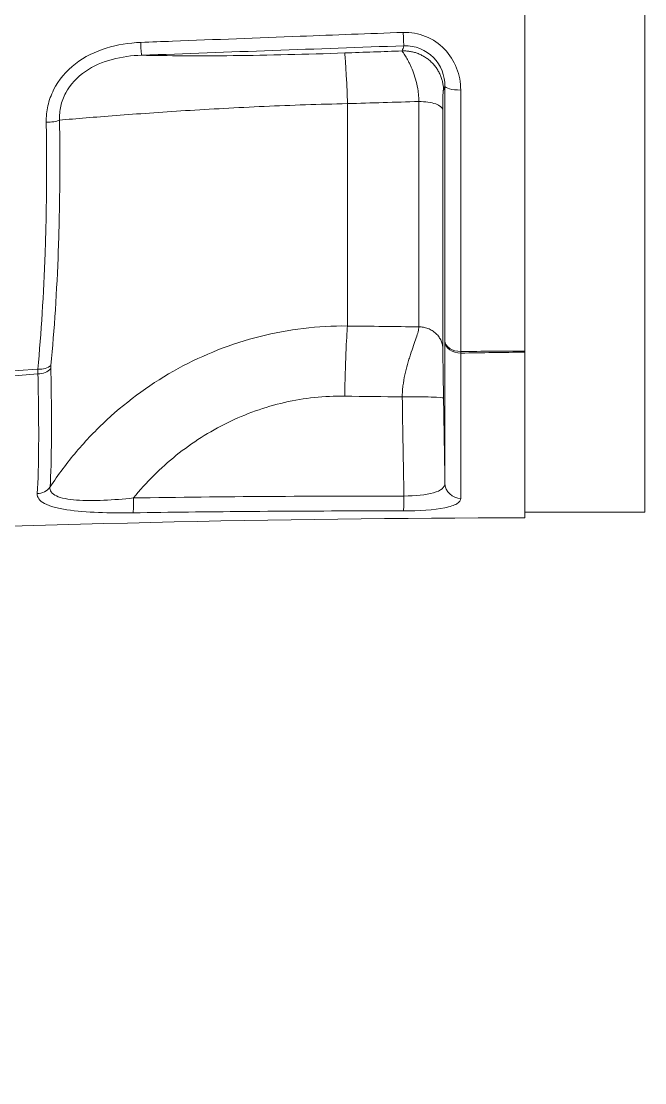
# Model space of a CAD drawing. Header units: millimetres. Extents: x 0 to 594, y 0 to 532.
# Drawn here: x 450.96 to 454.86, y 275.79 to 282.45 of the extents above; entities that cross this region are included whole.
import ezdxf

# ---------------------------------------------------------------- set-up
doc = ezdxf.new("R2010")
doc.units = ezdxf.units.MM
for name, color, linetype, true_color in [('13', 7, 'Continuous', 0xffffff), ('201', 7, 'Continuous', 0xffffff), ('4', 7, 'Continuous', 0xffffff)]:
    doc.layers.add(name, color=color, linetype=linetype, true_color=true_color)

# ---------------------------------------------------------------- blocks, each defined once
blk = doc.blocks.new('_U12')
at = {"layer": '201', "color": 250, "lineweight": 13}
blk.add_arc((430.61169, 282.820884), 24.022753, 0, 184.999943, dxfattribs=at)
blk = doc.blocks.new('_U13')
at = {"layer": '201', "color": 250, "lineweight": 13}
blk.add_arc((430.61169, 282.820884), 53.921515, 175, 359.999943, dxfattribs=at)

msp = doc.modelspace()

# ---------------------------------------------------------------- linework, layer by layer
at = {"layer": '13', "color": 250, "linetype": 'Continuous', "lineweight": 18}
msp.add_circle((430.61169, 282.82088), 80.5978, dxfattribs=at)
at = {"layer": '4', "color": 250, "linetype": 'Continuous', "lineweight": 18}
for p, q in [((454.86237, 286.27088), (454.86237, 279.37088)), ((454.11169, 279.37088), (454.11169, 282.82088)), ((453.59703, 281.89274), (453.59703, 280.39499)), ((454.11169, 279.37088), (454.86237, 279.37088))]:
    msp.add_line(p, q, dxfattribs=at)
at = {"layer": '4', "color": 250, "linetype": 'Continuous', "lineweight": 13}
for p, q in [((453.00003, 281.93215), (453.00003, 280.53776)), ((453.44705, 280.53265), (453.44705, 281.9454))]:
    msp.add_line(p, q, dxfattribs=at)
for centre, major_axis, ratio, start_param, end_param in [((453.34945, 282.39471), (-0.00357, 0.09994), 0.014833, 1.7289315, 3.0892589), ((451.70622, 282.33536), (-0.00365, 0.09993), 0.029379, 1.7661456, 3.0892421), ((487.64943, 283.3182), (84.39849, 2.94332), 0.001824, 1.989335, 1.9940113), ((453.00003, 281.75078), (-0.01784, 0.49968), 0.013885, 5.0833548, 6.2308523), ((453.71023, 282.04246), (0.1, -0.00004), 0.251049, 3.1591308, 4.7022748), ((487.81712, 282.82332), (84.61307, 2.45046), 0.001518, 1.9890471, 1.9948362), ((451.11486, 281.84649), (0.09999, 0.00159), 0.314784, 4.6783687, 5.638518), ((453.00003, 280.07181), (0.00695, 0.49995), 0.035671, 0.3714615, 1.518959), ((487.72305, 282.82097), (84.47873, 0.12837), 0.028963, 4.2887648, 4.2945618), ((453.71028, 280.44677), (0.1, 0.00005), 0.69145, 3.158667, 4.7136942), ((453.71028, 280.44001), (0.1, -0.00006), 0.725226, 3.1594569, 4.7155058), ((451.05885, 280.33256), (0.0995, -0.00994), 0.656357, 4.7822821, 5.7540462), ((451.05799, 280.31267), (0.09997, 0.00224), 0.756911, 4.712073, 5.6682848), ((487.70445, 282.84704), (84.47707, 0.15458), 0.034873, 4.2887512, 4.2934239), ((451.05294, 279.58196), (0.09977, -0.00682), 0.946942, 4.8010629, 5.7538669), ((453.71033, 279.55342), (0.1, 0.00018), 0.966417, 3.1573264, 4.7085232), ((451.65442, 279.46473), (-0.0015, 0.09999), 0.034161, 3.3321937, 4.6595443), ((453.34966, 279.47696), (0.0001, 0.1), 0.034999, 3.306607, 4.6600953)]:
    msp.add_ellipse(centre, major_axis=major_axis, ratio=ratio, start_param=start_param, end_param=end_param, dxfattribs=at)
at = {"layer": '4', "color": 250, "linetype": 'Continuous', "lineweight": 18}
for points, knots in [([(454.11169, 280.38085), (454.11169, 280.52816), (454.11169, 280.68547), (454.11169, 281.01932), (454.11169, 281.19699), (454.11169, 281.75299), (454.11169, 282.14157), (454.11169, 282.54802)], [0, 0, 0, 0, 0.25, 0.25, 0.5, 0.5, 1, 1, 1, 1]), ([(454.11169, 279.33551), (454.11169, 279.34454), (454.11169, 279.37407), (454.11169, 279.44789), (454.11169, 279.47746), (454.11169, 279.54665), (454.11169, 279.58652), (454.11169, 279.71968), (454.11169, 279.82616), (454.11169, 280.07367), (454.11169, 280.21574), (454.11169, 280.37345)], [0, 0, 0, 0, 0.25, 0.25, 0.375, 0.375, 0.5, 0.5, 0.75, 0.75, 1, 1, 1, 1]), ([(454.11169, 279.33551), (452.5481, 279.33274), (450.98531, 279.29396), (447.86077, 279.16983), (446.29932, 279.08419), (443.17694, 278.90196), (441.61601, 278.80408), (439.27302, 278.6985), (438.49175, 278.67047), (436.92796, 278.64628), (436.14547, 278.64954), (435.36169, 278.6862)], [0, 0, 0, 0, 0.25, 0.25, 0.5, 0.5, 0.75, 0.75, 0.875, 0.875, 1, 1, 1, 1]), ([(435.36169, 278.6862), (436.14547, 278.64954), (436.92796, 278.64628), (438.49175, 278.67047), (439.27302, 278.6985), (441.61601, 278.80408), (443.17694, 278.90196), (446.29932, 279.08419), (447.86077, 279.16983), (450.98531, 279.29396), (452.5481, 279.33274), (454.11169, 279.33551)], [0, 0, 0, 0, 0.125, 0.125, 0.25, 0.25, 0.5, 0.5, 0.75, 0.75, 1, 1, 1, 1])]:
    msp.add_open_spline(points, degree=3, knots=knots, dxfattribs=at)
at = {"layer": '4', "color": 250, "linetype": 'Continuous', "lineweight": 13}
for points, knots in [([(451.70405, 282.31586), (451.77063, 282.31843), (451.83722, 282.321), (452.17018, 282.33385), (452.43658, 282.3441), (452.91817, 282.36254), (453.13336, 282.37075), (453.34855, 282.37892)], [0, 0, 0, 0, 0.1214961, 0.1214961, 0.6074867, 0.6074867, 1, 1, 1, 1]), ([(453.34855, 282.37892), (453.39705, 282.38076), (453.44512, 282.37209), (453.53384, 282.33579), (453.57431, 282.30801), (453.64023, 282.23971), (453.66623, 282.19866), (453.70058, 282.11111), (453.70926, 282.06427), (453.70921, 282.01736)], [0, 0, 0, 0, 0.25, 0.25, 0.5, 0.5, 0.75, 0.75, 1, 1, 1, 1]), ([(451.11196, 281.81498), (451.11141, 281.85008), (451.11491, 281.88472), (451.13028, 281.95299), (451.14236, 281.98683), (451.18981, 282.08152), (451.23751, 282.13766), (451.35222, 282.22618), (451.41806, 282.25847), (451.55781, 282.30202), (451.6305, 282.31301), (451.70405, 282.31586)], [0, 0, 0, 0, 0.125, 0.125, 0.25, 0.25, 0.5, 0.5, 0.75, 0.75, 1, 1, 1, 1]), ([(453.61025, 282.04205), (453.61041, 282.10681), (453.58515, 282.17294), (453.49098, 282.26899), (453.42229, 282.29744), (453.35294, 282.29491)], [0, 0, 0, 0, 0.5, 0.5, 1, 1, 1, 1]), ([(451.70971, 282.23556), (451.64747, 282.23358), (451.58578, 282.22584), (451.4653, 282.19337), (451.40802, 282.16904), (451.30579, 282.09866), (451.26251, 282.05273), (451.22001, 281.97357), (451.20932, 281.945), (451.19634, 281.8874), (451.19383, 281.85828), (451.19508, 281.82885)], [0, 0, 0, 0, 0.25, 0.25, 0.5, 0.5, 0.75, 0.75, 0.875, 0.875, 1, 1, 1, 1]), ([(451.70971, 282.23556), (451.78938, 282.23366), (451.87774, 282.23247), (452.07156, 282.23164), (452.17438, 282.23201), (452.39212, 282.23436), (452.50815, 282.23637), (452.74222, 282.24193), (452.86132, 282.24546), (452.98258, 282.24979)], [0, 0, 0, 0, 0.25, 0.25, 0.5, 0.5, 0.75, 0.75, 1, 1, 1, 1]), ([(453.44705, 281.9454), (453.4467, 281.95631), (453.44599, 281.97868), (453.44113, 282.02162), (453.4309, 282.07231), (453.41381, 282.12607), (453.39795, 282.16453), (453.38501, 282.19103), (453.37249, 282.21438), (453.35848, 282.23766), (453.34818, 282.25288), (453.3435, 282.26019), (453.34303, 282.26185), (453.34281, 282.26265)], [0, 0, 0, 0, 0.0604155, 0.1239667, 0.2489313, 0.3752184, 0.5037061, 0.5676543, 0.6312929, 0.7578359, 0.8808038, 0.9422781, 1, 1, 1, 1]), ([(453.6103, 280.44554), (453.61024, 280.55758), (453.61019, 280.67587), (453.61012, 280.92478), (453.61011, 281.05555), (453.61009, 281.45783), (453.61014, 281.74179), (453.61025, 282.04205)], [0, 0, 0, 0, 0.25, 0.25, 0.5, 0.5, 1, 1, 1, 1]), ([(453.60149, 282.01438), (453.6013, 282.01424), (453.601, 282.01403), (453.60058, 282.01544), (453.60013, 282.01655), (453.59953, 282.01644), (453.59881, 282.01083), (453.59812, 281.99654), (453.59753, 281.97251), (453.5972, 281.94348), (453.59705, 281.91583), (453.59703, 281.90038), (453.59703, 281.89274)], [0, 0, 0, 0, 0.0979765, 0.1499299, 0.2047423, 0.322433, 0.4488477, 0.5829429, 0.7201168, 0.8594995, 0.9305268, 1, 1, 1, 1]), ([(453.70921, 282.01736), (453.7089, 281.70896), (453.70885, 281.41732), (453.70915, 281.00415), (453.70932, 280.86984), (453.70979, 280.6142), (453.71008, 280.49271), (453.71045, 280.37763)], [0, 0, 0, 0, 0.5, 0.5, 0.75, 0.75, 1, 1, 1, 1]), ([(453.00003, 281.93215), (452.82274, 281.92807), (452.64885, 281.92212), (452.39295, 281.91078), (452.30794, 281.90657), (452.14284, 281.89762), (452.06277, 281.8929), (451.9074, 281.88313), (451.8321, 281.87809), (451.68634, 281.86784), (451.61591, 281.86264), (451.41699, 281.84743), (451.29882, 281.8377), (451.19508, 281.82885)], [0, 0, 0, 0, 0.25, 0.25, 0.375, 0.375, 0.5, 0.5, 0.625, 0.625, 0.75, 0.75, 1, 1, 1, 1]), ([(453.59703, 281.89274), (453.59635, 281.90661), (453.57988, 281.92031), (453.52449, 281.93976), (453.48588, 281.9454), (453.44705, 281.9454)], [0, 0, 0, 0, 0.5, 0.5, 1, 1, 1, 1]), ([(451.19508, 281.82885), (451.19721, 281.68605), (451.19764, 281.54544), (451.1951, 281.27273), (451.19214, 281.14054), (451.17838, 280.75596), (451.16271, 280.5155), (451.14146, 280.29101)], [0, 0, 0, 0, 0.25, 0.25, 0.5, 0.5, 1, 1, 1, 1]), ([(451.05929, 280.26671), (451.08033, 280.49354), (451.09589, 280.73603), (451.10944, 281.12321), (451.11233, 281.2562), (451.1147, 281.53034), (451.11418, 281.67158), (451.11196, 281.81498)], [0, 0, 0, 0, 0.5, 0.5, 0.75, 0.75, 1, 1, 1, 1]), ([(451.13579, 279.52837), (451.18654, 279.6055), (451.24225, 279.68001), (451.36093, 279.82028), (451.4242, 279.88654), (451.6259, 280.07359), (451.77773, 280.18321), (452.019, 280.31501), (452.10204, 280.35389), (452.27352, 280.42126), (452.36233, 280.44978), (452.63042, 280.51729), (452.81419, 280.53943), (453.00003, 280.53776)], [0, 0, 0, 0, 0.125, 0.125, 0.25, 0.25, 0.5, 0.5, 0.625, 0.625, 0.75, 0.75, 1, 1, 1, 1]), ([(453.34281, 280.093), (453.34303, 280.10432), (453.3435, 280.12771), (453.34815, 280.17435), (453.35844, 280.23233), (453.37261, 280.28717), (453.38497, 280.32909), (453.39788, 280.3693), (453.414, 280.4156), (453.43076, 280.46378), (453.44113, 280.49712), (453.446, 280.51918), (453.4467, 280.52822), (453.44705, 280.53264)], [0, 0, 0, 0, 0.058273, 0.1203076, 0.2431633, 0.3693185, 0.4335888, 0.4976332, 0.6251943, 0.7524171, 0.87671, 0.9396899, 1, 1, 1, 1]), ([(453.61035, 279.55172), (453.61028, 279.59135), (453.61023, 279.64011), (453.61015, 279.75575), (453.61013, 279.82269), (453.61012, 280.04623), (453.61017, 280.22638), (453.6103, 280.43878)], [0, 0, 0, 0, 0.25, 0.25, 0.5, 0.5, 1, 1, 1, 1]), ([(453.59703, 280.39499), (453.59703, 280.39167), (453.59705, 280.38497), (453.5972, 280.3658), (453.59766, 280.3238), (453.59854, 280.2624), (453.59952, 280.20127), (453.60012, 280.1654), (453.60058, 280.13861), (453.60099, 280.11403), (453.60129, 280.09595), (453.60149, 280.08411)], [0, 0, 0, 0, 0.0693361, 0.1399941, 0.2788984, 0.5491967, 0.6764905, 0.7940689, 0.8486947, 0.9009371, 1, 1, 1, 1]), ([(453.71055, 280.36749), (453.71009, 280.14944), (453.70981, 279.96449), (453.70969, 279.73498), (453.70971, 279.66625), (453.70983, 279.54752), (453.70995, 279.49747), (453.71012, 279.45678)], [0, 0, 0, 0, 0.5, 0.5, 0.75, 0.75, 1, 1, 1, 1]), ([(435.36169, 279.18447), (436.01797, 279.1587), (436.6738, 279.15627), (437.98482, 279.18078), (438.64003, 279.20787), (440.60512, 279.318), (441.91521, 279.42955), (444.52872, 279.67528), (445.83313, 279.81027), (448.44372, 280.06313), (449.74978, 280.18189), (451.05929, 280.26671)], [0, 0, 0, 0, 0.125, 0.125, 0.25, 0.25, 0.5, 0.5, 0.75, 0.75, 1, 1, 1, 1]), ([(451.05965, 280.237), (449.75016, 280.14168), (448.44463, 280.01128), (445.83549, 279.73397), (444.53203, 279.58614), (441.92018, 279.31317), (440.61094, 279.18725), (438.64532, 279.0534), (437.98965, 279.01803), (436.6769, 278.97543), (436.01983, 278.96806), (435.36169, 278.98209)], [0, 0, 0, 0, 0.25, 0.25, 0.5, 0.5, 0.75, 0.75, 0.875, 0.875, 1, 1, 1, 1]), ([(451.05535, 279.48726), (451.06068, 279.56911), (451.0637, 279.67286), (451.06508, 279.9228), (451.06344, 280.07019), (451.05965, 280.237)], [0, 0, 0, 0, 0.5, 0.5, 1, 1, 1, 1]), ([(451.14063, 280.27085), (451.14412, 280.1053), (451.14557, 279.95912), (451.14402, 279.7116), (451.14102, 279.60905), (451.13579, 279.52837)], [0, 0, 0, 0, 0.5, 0.5, 1, 1, 1, 1]), ([(452.98258, 280.09797), (452.85459, 280.09974), (452.72901, 280.08629), (452.48244, 280.03017), (452.36071, 279.98677), (452.13375, 279.87539), (452.02629, 279.80672), (451.82749, 279.64699), (451.73803, 279.55769), (451.65791, 279.4595)], [0, 0, 0, 0, 0.25, 0.25, 0.5, 0.5, 0.75, 0.75, 1, 1, 1, 1]), ([(453.60149, 280.08411), (453.6011, 280.08763), (453.57273, 280.09065), (453.47657, 280.09396), (453.40942, 280.09421), (453.34281, 280.093)], [0, 0, 0, 0, 0.5, 0.5, 1, 1, 1, 1]), ([(453.60149, 280.08411), (453.60424, 279.91769), (453.60701, 279.75128), (453.60998, 279.57382), (453.61016, 279.56277), (453.61035, 279.55172)], [0, 0, 0, 0, 0.9377425, 0.9377425, 1, 1, 1, 1]), ([(451.13579, 279.52837), (451.13284, 279.50575), (451.14596, 279.48649), (451.2048, 279.45843), (451.24959, 279.45), (451.35336, 279.44208), (451.41292, 279.44235), (451.53337, 279.44776), (451.59511, 279.45285), (451.65791, 279.4595)], [0, 0, 0, 0, 0.25, 0.25, 0.5, 0.5, 0.75, 0.75, 1, 1, 1, 1]), ([(453.35315, 279.47173), (453.42276, 279.47112), (453.49146, 279.47771), (453.5856, 279.50525), (453.61052, 279.52644), (453.61035, 279.55172)], [0, 0, 0, 0, 0.5, 0.5, 1, 1, 1, 1]), ([(451.65654, 279.36657), (451.58196, 279.36547), (451.50924, 279.36589), (451.36862, 279.37142), (451.30025, 279.37664), (451.21244, 279.39006), (451.18522, 279.39556), (451.13836, 279.40844), (451.1183, 279.41586), (451.06921, 279.44183), (451.05377, 279.46312), (451.05535, 279.48726)], [0, 0, 0, 0, 0.25, 0.25, 0.5, 0.5, 0.625, 0.625, 0.75, 0.75, 1, 1, 1, 1]), ([(453.71012, 279.45678), (453.71017, 279.44431), (453.70167, 279.43301), (453.66738, 279.41313), (453.64169, 279.40476), (453.54297, 279.38477), (453.44726, 279.3782), (453.35014, 279.37832)], [0, 0, 0, 0, 0.25, 0.25, 0.5, 0.5, 1, 1, 1, 1]), ([(453.35014, 279.37832), (453.28352, 279.37841), (453.2169, 279.37842), (452.88379, 279.37817), (452.61729, 279.3769), (452.11938, 279.37268), (451.88795, 279.36997), (451.65654, 279.36657)], [0, 0, 0, 0, 0.1180101, 0.1180101, 0.5900572, 0.5900572, 1, 1, 1, 1])]:
    msp.add_open_spline(points, degree=3, knots=knots, dxfattribs=at)
for points in [[(453.35294, 282.29491), (452.80511, 282.27532), (452.25736, 282.25555), (451.70971, 282.23556)], [(453.34281, 282.26265), (453.34615, 282.2734), (453.34953, 282.28415), (453.35294, 282.29491)], [(453.61025, 282.04205), (453.60731, 282.03282), (453.60438, 282.02359), (453.60149, 282.01438)], [(453.6103, 280.43878), (453.6103, 280.44097), (453.6103, 280.44323), (453.6103, 280.44554)], [(453.71045, 280.37763), (453.84419, 280.37943), (453.97793, 280.38053), (454.11169, 280.38085)], [(453.71045, 280.37763), (453.71048, 280.37417), (453.71052, 280.37079), (453.71055, 280.36749)], [(454.11169, 280.37345), (453.97796, 280.37222), (453.84425, 280.37021), (453.71055, 280.36749)], [(451.05965, 280.237), (451.05911, 280.24617), (451.05899, 280.25613), (451.05929, 280.26671)], [(451.14146, 280.29101), (451.14078, 280.28387), (451.1405, 280.2771), (451.14063, 280.27085)], [(453.35315, 279.47173), (453.34967, 279.67882), (453.34622, 279.88591), (453.34281, 280.093)], [(451.65791, 279.4595), (452.22297, 279.46795), (452.78805, 279.47229), (453.35315, 279.47173)]]:
    msp.add_open_spline(points, degree=3, dxfattribs=at)
for points, weights in [([(453.60149, 282.01438), (453.6, 282.2714), (453.34281, 282.26265)], [1, 0.696744211055, 1]), ([(453.59703, 280.39499), (453.59446, 280.53264), (453.44705, 280.53264)], [1, 0.713250449154, 1])]:
    msp.add_rational_spline(points, weights, degree=2, dxfattribs=at)
at = {"layer": '4', "color": 250, "linetype": 'Continuous', "lineweight": 18}
for points in [[(454.11169, 280.38085), (454.11169, 280.37834), (454.11169, 280.37587), (454.11169, 280.37345)], [(454.11169, 279.33535), (454.11169, 279.33534), (454.11169, 279.33535), (454.11169, 279.33535)]]:
    msp.add_open_spline(points, degree=3, dxfattribs=at)

# ---------------------------------------------------------------- block references
at = {"layer": '201', "color": 250, "linetype": 'Continuous', "lineweight": 18}
for name in ['_U12', '_U13']:
    msp.add_blockref(name, (0, 0), dxfattribs=at)

doc.saveas('drawing.dxf')
